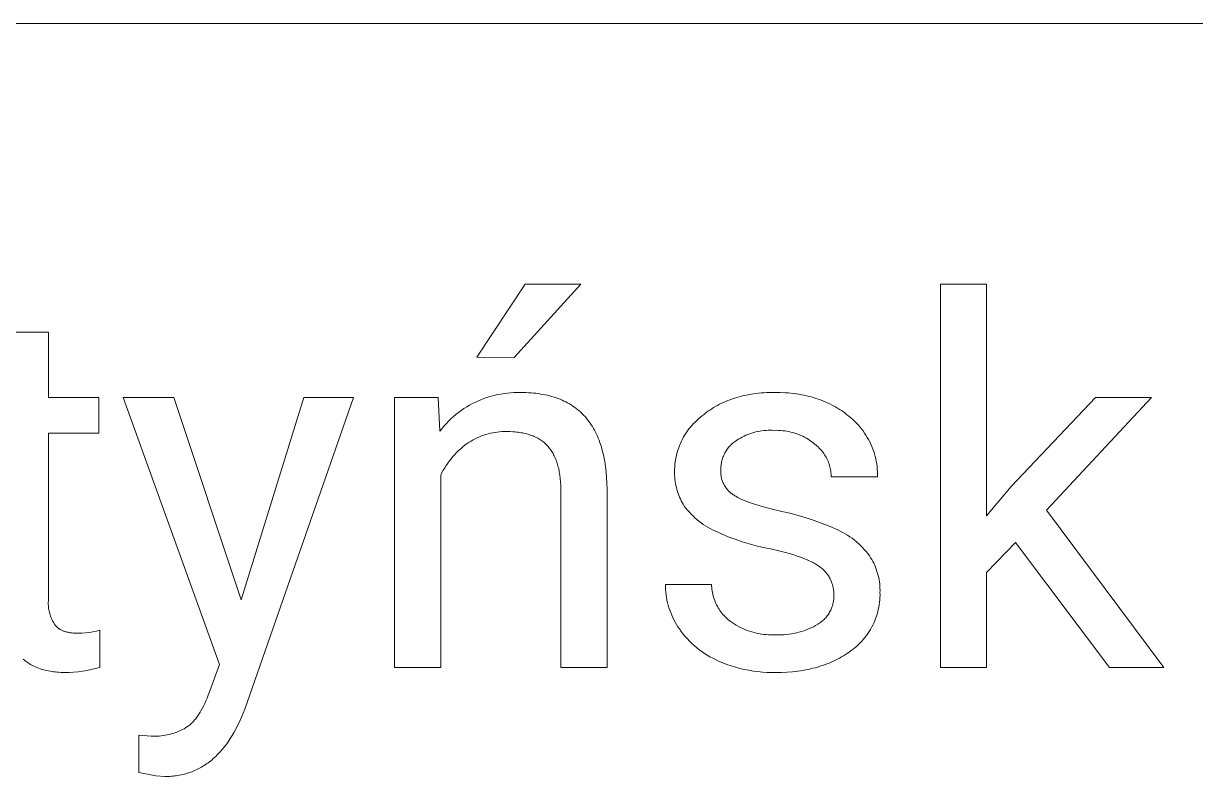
# Model space of a CAD drawing. Header units: millimetres. Extents: x -1480 to 5249, y -840 to 3860.
# Drawn here: x 4019.3 to 4224.8, y -220.2 to -88.2 of the extents above; entities that cross this region are included whole.
import ezdxf

# ---------------------------------------------------------------- set-up
doc = ezdxf.new("R2010")
doc.units = ezdxf.units.MM
doc.header["$MEASUREMENT"] = 0
doc.layers.add('Domyślny', color=7, linetype='Continuous', true_color=0x000000)

msp = doc.modelspace()

# ---------------------------------------------------------------- linework, layer by layer
at = {"layer": 'Domyślny', "color": 18, "lineweight": 15, "true_color": 0x000000}
for p, q in [((5242.52, -88.19), (2706.18, -88.19)), ((4098.77, -146.73), (4107.21, -133.89)), ((4117.01, -133.89), (4105.29, -146.75)), ((4107.21, -133.89), (4117.01, -133.89)), ((4180.03, -201.12), (4180.03, -133.9)), ((4180.03, -133.9), (4188.12, -133.9)), ((4188.12, -133.9), (4188.12, -174.55)), ((4015.54, -142.3), (4023.63, -142.3)), ((4023.63, -142.3), (4023.63, -153.77)), ((4105.29, -146.75), (4098.77, -146.73)), ((4023.63, -153.77), (4032.48, -153.77)), ((4032.48, -153.77), (4032.48, -160.02)), ((4053.65, -200.59), (4036.76, -153.76)), ((4036.76, -153.76), (4045.61, -153.76)), ((4045.61, -153.76), (4057.41, -189.25)), ((4057.41, -189.25), (4068.44, -153.76)), ((4077.11, -153.76), (4058.06, -208.41)), ((4068.44, -153.76), (4077.11, -153.76)), ((4084.34, -201.11), (4084.34, -153.77)), ((4084.34, -153.77), (4091.98, -153.77)), ((4091.98, -153.77), (4092.25, -159.7)), ((4099.05, -154.34), (4099.58, -154.12)), ((4099.58, -154.12), (4100.13, -153.91)), ((4100.13, -153.91), (4100.68, -153.72)), ((4100.68, -153.72), (4101.24, -153.55)), ((4101.24, -153.55), (4101.8, -153.4)), ((4101.8, -153.4), (4102.37, -153.27)), ((4102.37, -153.27), (4102.94, -153.16)), ((4102.94, -153.16), (4103.52, -153.06)), ((4103.52, -153.06), (4104.1, -152.99)), ((4104.1, -152.99), (4104.68, -152.94)), ((4104.68, -152.94), (4105.26, -152.9)), ((4105.26, -152.9), (4105.85, -152.89)), ((4105.85, -152.89), (4106.43, -152.89)), ((4106.43, -152.89), (4106.89, -152.9)), ((4106.89, -152.9), (4107.35, -152.91)), ((4107.35, -152.91), (4107.8, -152.93)), ((4107.8, -152.93), (4108.25, -152.96)), ((4108.25, -152.96), (4108.68, -153)), ((4108.68, -153), (4109.11, -153.04)), ((4109.11, -153.04), (4109.53, -153.1)), ((4109.53, -153.1), (4109.95, -153.16)), ((4109.95, -153.16), (4110.35, -153.23)), ((4110.35, -153.23), (4110.75, -153.31)), ((4110.75, -153.31), (4111.15, -153.39)), ((4111.15, -153.39), (4111.53, -153.49)), ((4111.53, -153.49), (4111.91, -153.59)), ((4111.91, -153.59), (4112.28, -153.7)), ((4112.28, -153.7), (4112.64, -153.82)), ((4112.64, -153.82), (4113, -153.95)), ((4113, -153.95), (4113.35, -154.09)), ((4113.35, -154.09), (4113.69, -154.23)), ((4143.17, -154.16), (4143.55, -154.02)), ((4143.55, -154.02), (4143.94, -153.89)), ((4143.94, -153.89), (4144.34, -153.77)), ((4144.34, -153.77), (4144.74, -153.65)), ((4144.74, -153.65), (4145.15, -153.55)), ((4145.15, -153.55), (4145.56, -153.45)), ((4145.56, -153.45), (4145.98, -153.36)), ((4145.98, -153.36), (4146.4, -153.28)), ((4146.4, -153.28), (4146.83, -153.2)), ((4146.83, -153.2), (4147.26, -153.13)), ((4147.26, -153.13), (4147.7, -153.08)), ((4147.7, -153.08), (4148.15, -153.02)), ((4148.15, -153.02), (4148.6, -152.98)), ((4148.6, -152.98), (4149.05, -152.95)), ((4149.05, -152.95), (4149.51, -152.92)), ((4149.51, -152.92), (4149.98, -152.9)), ((4149.98, -152.9), (4150.93, -152.88)), ((4150.93, -152.88), (4151.92, -152.9)), ((4151.92, -152.9), (4152.89, -152.95)), ((4152.89, -152.95), (4153.36, -152.98)), ((4153.36, -152.98), (4153.83, -153.03)), ((4153.83, -153.03), (4154.3, -153.08)), ((4154.3, -153.08), (4154.76, -153.14)), ((4154.76, -153.14), (4155.21, -153.21)), ((4155.21, -153.21), (4155.66, -153.29)), ((4155.66, -153.29), (4156.1, -153.37)), ((4156.1, -153.37), (4156.53, -153.47)), ((4156.53, -153.47), (4156.96, -153.57)), ((4156.96, -153.57), (4157.38, -153.68)), ((4157.38, -153.68), (4157.8, -153.8)), ((4157.8, -153.8), (4158.21, -153.92)), ((4158.21, -153.92), (4158.62, -154.06)), ((4158.62, -154.06), (4159.02, -154.2)), ((4192.46, -169.35), (4207.21, -153.76)), ((4217.04, -153.76), (4198.63, -173.54)), ((4207.21, -153.76), (4217.04, -153.76)), ((4095.53, -156.41), (4096, -156.06)), ((4096, -156.06), (4096.49, -155.73)), ((4096.49, -155.73), (4096.98, -155.42)), ((4096.98, -155.42), (4097.48, -155.13)), ((4097.48, -155.13), (4097.99, -154.85)), ((4097.99, -154.85), (4098.52, -154.59)), ((4098.52, -154.59), (4099.05, -154.34)), ((4113.69, -154.23), (4114.03, -154.39)), ((4114.03, -154.39), (4114.35, -154.55)), ((4114.35, -154.55), (4114.67, -154.72)), ((4114.67, -154.72), (4114.99, -154.89)), ((4114.99, -154.89), (4115.29, -155.08)), ((4115.29, -155.08), (4115.59, -155.28)), ((4115.59, -155.28), (4115.88, -155.48)), ((4115.88, -155.48), (4116.16, -155.69)), ((4116.16, -155.69), (4116.44, -155.91)), ((4116.44, -155.91), (4116.71, -156.14)), ((4116.71, -156.14), (4116.97, -156.37)), ((4139.28, -156.19), (4139.61, -155.97)), ((4139.61, -155.97), (4139.94, -155.75)), ((4139.94, -155.75), (4140.27, -155.54)), ((4140.27, -155.54), (4140.62, -155.34)), ((4140.62, -155.34), (4140.96, -155.15)), ((4140.96, -155.15), (4141.32, -154.97)), ((4141.32, -154.97), (4141.68, -154.79)), ((4141.68, -154.79), (4142.04, -154.62)), ((4142.04, -154.62), (4142.41, -154.46)), ((4142.41, -154.46), (4142.78, -154.3)), ((4142.78, -154.3), (4143.17, -154.16)), ((4159.02, -154.2), (4159.41, -154.35)), ((4159.41, -154.35), (4159.8, -154.51)), ((4159.8, -154.51), (4160.18, -154.68)), ((4160.18, -154.68), (4160.55, -154.85)), ((4160.55, -154.85), (4160.92, -155.04)), ((4160.92, -155.04), (4161.28, -155.23)), ((4161.28, -155.23), (4161.64, -155.43)), ((4161.64, -155.43), (4161.99, -155.63)), ((4161.99, -155.63), (4162.34, -155.85)), ((4162.34, -155.85), (4162.67, -156.07)), ((4162.67, -156.07), (4163.01, -156.3)), ((4093.37, -158.37), (4093.78, -157.95)), ((4093.78, -157.95), (4094.2, -157.54)), ((4094.2, -157.54), (4094.63, -157.15)), ((4094.63, -157.15), (4095.08, -156.77)), ((4095.08, -156.77), (4095.53, -156.41)), ((4116.97, -156.37), (4117.23, -156.62)), ((4117.23, -156.62), (4117.48, -156.87)), ((4117.48, -156.87), (4117.72, -157.13)), ((4117.72, -157.13), (4117.95, -157.4)), ((4117.95, -157.4), (4118.18, -157.67)), ((4118.18, -157.67), (4118.39, -157.96)), ((4118.39, -157.96), (4118.61, -158.25)), ((4136.76, -158.32), (4137.06, -158.02)), ((4137.06, -158.02), (4137.36, -157.72)), ((4137.36, -157.72), (4137.68, -157.44)), ((4137.68, -157.44), (4138, -157.17)), ((4138, -157.17), (4138.34, -156.92)), ((4138.34, -156.92), (4138.64, -156.67)), ((4138.64, -156.67), (4138.96, -156.43)), ((4138.96, -156.43), (4139.28, -156.19)), ((4163.01, -156.3), (4163.33, -156.54)), ((4163.33, -156.54), (4163.65, -156.79)), ((4163.65, -156.79), (4163.97, -157.05)), ((4163.97, -157.05), (4164.32, -157.33)), ((4164.32, -157.33), (4164.66, -157.63)), ((4164.66, -157.63), (4164.99, -157.94)), ((4164.99, -157.94), (4165.31, -158.26)), ((4032.48, -160.02), (4023.63, -160.02)), ((4023.63, -160.02), (4023.63, -189.41)), ((4092.25, -159.7), (4092.61, -159.25)), ((4092.61, -159.25), (4092.98, -158.8)), ((4092.98, -158.8), (4093.37, -158.37)), ((4100.35, -160.26), (4099.96, -160.38)), ((4100.74, -160.15), (4100.35, -160.26)), ((4101.14, -160.05), (4100.74, -160.15)), ((4101.53, -159.96), (4101.14, -160.05)), ((4101.94, -159.89), (4101.53, -159.96)), ((4102.34, -159.84), (4101.94, -159.89)), ((4102.74, -159.79), (4102.34, -159.84)), ((4103.15, -159.76), (4102.74, -159.79)), ((4103.56, -159.75), (4103.15, -159.76)), ((4103.97, -159.75), (4103.56, -159.75)), ((4104.56, -159.76), (4103.97, -159.75)), ((4105.14, -159.79), (4104.56, -159.76)), ((4105.42, -159.81), (4105.14, -159.79)), ((4105.7, -159.83), (4105.42, -159.81)), ((4105.97, -159.87), (4105.7, -159.83)), ((4106.24, -159.9), (4105.97, -159.87)), ((4106.5, -159.94), (4106.24, -159.9)), ((4106.75, -159.99), (4106.5, -159.94)), ((4107, -160.04), (4106.75, -159.99)), ((4107.25, -160.09), (4107, -160.04)), ((4107.49, -160.15), (4107.25, -160.09)), ((4107.72, -160.22), (4107.49, -160.15)), ((4107.95, -160.29), (4107.72, -160.22)), ((4108.18, -160.36), (4107.95, -160.29)), ((4118.61, -158.25), (4118.81, -158.55)), ((4118.81, -158.55), (4119.01, -158.86)), ((4119.01, -158.86), (4119.2, -159.18)), ((4119.2, -159.18), (4119.38, -159.51)), ((4119.38, -159.51), (4119.55, -159.84)), ((4119.55, -159.84), (4119.72, -160.19)), ((4119.72, -160.19), (4119.88, -160.54)), ((4135.23, -160.33), (4135.45, -159.97)), ((4135.45, -159.97), (4135.69, -159.62)), ((4135.69, -159.62), (4135.94, -159.28)), ((4135.94, -159.28), (4136.2, -158.95)), ((4136.2, -158.95), (4136.48, -158.63)), ((4136.48, -158.63), (4136.76, -158.32)), ((4146.28, -160.26), (4145.94, -160.4)), ((4146.62, -160.14), (4146.28, -160.26)), ((4146.96, -160.02), (4146.62, -160.14)), ((4147.31, -159.92), (4146.96, -160.02)), ((4147.67, -159.82), (4147.31, -159.92)), ((4148.02, -159.74), (4147.67, -159.82)), ((4148.38, -159.68), (4148.02, -159.74)), ((4148.74, -159.62), (4148.38, -159.68)), ((4149.1, -159.57), (4148.74, -159.62)), ((4149.47, -159.54), (4149.1, -159.57)), ((4149.83, -159.52), (4149.47, -159.54)), ((4150.2, -159.52), (4149.83, -159.52)), ((4150.56, -159.52), (4150.2, -159.52)), ((4150.93, -159.54), (4150.56, -159.52)), ((4151.29, -159.53), (4150.93, -159.54)), ((4151.66, -159.54), (4151.29, -159.53)), ((4152.02, -159.55), (4151.66, -159.54)), ((4152.39, -159.59), (4152.02, -159.55)), ((4152.75, -159.63), (4152.39, -159.59)), ((4153.11, -159.69), (4152.75, -159.63)), ((4153.47, -159.76), (4153.11, -159.69)), ((4153.82, -159.84), (4153.47, -159.76)), ((4154.18, -159.93), (4153.82, -159.84)), ((4154.53, -160.04), (4154.18, -159.93)), ((4154.87, -160.15), (4154.53, -160.04)), ((4155.21, -160.28), (4154.87, -160.15)), ((4155.55, -160.42), (4155.21, -160.28)), ((4165.31, -158.26), (4165.61, -158.59)), ((4165.61, -158.59), (4165.91, -158.93)), ((4165.91, -158.93), (4166.2, -159.28)), ((4166.2, -159.28), (4166.47, -159.64)), ((4166.47, -159.64), (4166.73, -160.01)), ((4166.73, -160.01), (4166.98, -160.38)), ((4096.67, -162.14), (4096.29, -162.44)), ((4097.06, -161.86), (4096.67, -162.14)), ((4097.4, -161.63), (4097.06, -161.86)), ((4097.75, -161.41), (4097.4, -161.63)), ((4098.1, -161.21), (4097.75, -161.41)), ((4098.46, -161.02), (4098.1, -161.21)), ((4098.83, -160.84), (4098.46, -161.02)), ((4099.2, -160.67), (4098.83, -160.84)), ((4099.58, -160.52), (4099.2, -160.67)), ((4099.96, -160.38), (4099.58, -160.52)), ((4108.4, -160.44), (4108.18, -160.36)), ((4108.61, -160.52), (4108.4, -160.44)), ((4108.82, -160.61), (4108.61, -160.52)), ((4109.03, -160.71), (4108.82, -160.61)), ((4109.23, -160.8), (4109.03, -160.71)), ((4109.42, -160.91), (4109.23, -160.8)), ((4109.61, -161.02), (4109.42, -160.91)), ((4109.8, -161.13), (4109.61, -161.02)), ((4109.98, -161.25), (4109.8, -161.13)), ((4110.16, -161.37), (4109.98, -161.25)), ((4110.33, -161.5), (4110.16, -161.37)), ((4110.49, -161.63), (4110.33, -161.5)), ((4110.66, -161.77), (4110.49, -161.63)), ((4110.81, -161.91), (4110.66, -161.77)), ((4110.97, -162.06), (4110.81, -161.91)), ((4111.11, -162.21), (4110.97, -162.06)), ((4111.25, -162.37), (4111.11, -162.21)), ((4119.88, -160.54), (4120.04, -160.9)), ((4120.04, -160.9), (4120.18, -161.27)), ((4120.18, -161.27), (4120.32, -161.64)), ((4120.32, -161.64), (4120.45, -162.03)), ((4120.45, -162.03), (4120.58, -162.42)), ((4134.14, -162.61), (4134.28, -162.21)), ((4134.28, -162.21), (4134.45, -161.82)), ((4134.45, -161.82), (4134.62, -161.44)), ((4134.62, -161.44), (4134.81, -161.06)), ((4134.81, -161.06), (4135.01, -160.69)), ((4135.01, -160.69), (4135.23, -160.33)), ((4143.09, -162.3), (4142.95, -162.45)), ((4143.23, -162.15), (4143.09, -162.3)), ((4143.38, -162), (4143.23, -162.15)), ((4143.54, -161.86), (4143.38, -162)), ((4143.7, -161.72), (4143.54, -161.86)), ((4143.86, -161.59), (4143.7, -161.72)), ((4144.03, -161.46), (4143.86, -161.59)), ((4144.33, -161.26), (4144.03, -161.46)), ((4144.64, -161.07), (4144.33, -161.26)), ((4144.96, -160.88), (4144.64, -161.07)), ((4145.28, -160.71), (4144.96, -160.88)), ((4145.6, -160.55), (4145.28, -160.71)), ((4145.94, -160.4), (4145.6, -160.55)), ((4155.88, -160.58), (4155.55, -160.42)), ((4156.21, -160.74), (4155.88, -160.58)), ((4156.53, -160.92), (4156.21, -160.74)), ((4156.84, -161.1), (4156.53, -160.92)), ((4157.15, -161.3), (4156.84, -161.1)), ((4157.45, -161.51), (4157.15, -161.3)), ((4157.74, -161.73), (4157.45, -161.51)), ((4158.03, -161.96), (4157.74, -161.73)), ((4158.23, -162.11), (4158.03, -161.96)), ((4158.42, -162.28), (4158.23, -162.11)), ((4158.61, -162.45), (4158.42, -162.28)), ((4166.98, -160.38), (4167.21, -160.77)), ((4167.21, -160.77), (4167.43, -161.16)), ((4167.43, -161.16), (4167.64, -161.56)), ((4167.64, -161.56), (4167.83, -161.97)), ((4167.83, -161.97), (4168.01, -162.39)), ((4094.55, -164.13), (4094.24, -164.5)), ((4094.87, -163.77), (4094.55, -164.13)), ((4095.21, -163.42), (4094.87, -163.77)), ((4095.56, -163.08), (4095.21, -163.42)), ((4095.92, -162.76), (4095.56, -163.08)), ((4096.29, -162.44), (4095.92, -162.76)), ((4111.39, -162.53), (4111.25, -162.37)), ((4111.52, -162.7), (4111.39, -162.53)), ((4111.65, -162.87), (4111.52, -162.7)), ((4111.77, -163.04), (4111.65, -162.87)), ((4111.89, -163.23), (4111.77, -163.04)), ((4112.01, -163.41), (4111.89, -163.23)), ((4112.12, -163.61), (4112.01, -163.41)), ((4112.22, -163.8), (4112.12, -163.61)), ((4112.32, -164), (4112.22, -163.8)), ((4112.42, -164.21), (4112.32, -164)), ((4112.51, -164.43), (4112.42, -164.21)), ((4120.58, -162.42), (4120.69, -162.82)), ((4120.69, -162.82), (4120.8, -163.23)), ((4120.8, -163.23), (4120.91, -163.65)), ((4120.91, -163.65), (4121, -164.08)), ((4121, -164.08), (4121.09, -164.51)), ((4133.6, -164.65), (4133.68, -164.23)), ((4133.68, -164.23), (4133.77, -163.82)), ((4133.77, -163.82), (4133.88, -163.41)), ((4133.88, -163.41), (4134, -163.01)), ((4134, -163.01), (4134.14, -162.61)), ((4141.9, -164.25), (4141.83, -164.45)), ((4141.98, -164.05), (4141.9, -164.25)), ((4142.06, -163.86), (4141.98, -164.05)), ((4142.15, -163.67), (4142.06, -163.86)), ((4142.25, -163.49), (4142.15, -163.67)), ((4142.35, -163.31), (4142.25, -163.49)), ((4142.46, -163.13), (4142.35, -163.31)), ((4142.57, -162.95), (4142.46, -163.13)), ((4142.69, -162.78), (4142.57, -162.95)), ((4142.82, -162.62), (4142.69, -162.78)), ((4142.95, -162.45), (4142.82, -162.62)), ((4158.79, -162.63), (4158.61, -162.45)), ((4158.96, -162.82), (4158.79, -162.63)), ((4159.13, -163.01), (4158.96, -162.82)), ((4159.29, -163.2), (4159.13, -163.01)), ((4159.45, -163.4), (4159.29, -163.2)), ((4159.59, -163.61), (4159.45, -163.4)), ((4159.73, -163.82), (4159.59, -163.61)), ((4159.87, -164.04), (4159.73, -163.82)), ((4159.99, -164.26), (4159.87, -164.04)), ((4160.11, -164.49), (4159.99, -164.26)), ((4168.01, -162.39), (4168.18, -162.81)), ((4168.18, -162.81), (4168.33, -163.23)), ((4168.33, -163.23), (4168.46, -163.66)), ((4168.46, -163.66), (4168.58, -164.1)), ((4168.58, -164.1), (4168.69, -164.53)), ((4093.12, -166.09), (4092.87, -166.51)), ((4093.38, -165.68), (4093.12, -166.09)), ((4093.65, -165.27), (4093.38, -165.68)), ((4093.94, -164.88), (4093.65, -165.27)), ((4094.24, -164.5), (4093.94, -164.88)), ((4112.6, -164.64), (4112.51, -164.43)), ((4112.69, -164.87), (4112.6, -164.64)), ((4112.77, -165.09), (4112.69, -164.87)), ((4112.84, -165.33), (4112.77, -165.09)), ((4112.91, -165.57), (4112.84, -165.33)), ((4112.98, -165.81), (4112.91, -165.57)), ((4113.04, -166.06), (4112.98, -165.81)), ((4113.1, -166.32), (4113.04, -166.06)), ((4113.16, -166.58), (4113.1, -166.32)), ((4121.09, -164.51), (4121.17, -164.95)), ((4121.17, -164.95), (4121.24, -165.4)), ((4121.24, -165.4), (4121.31, -165.86)), ((4121.31, -165.86), (4121.42, -166.8)), ((4133.43, -166.33), (4133.45, -165.91)), ((4133.43, -166.75), (4133.43, -166.33)), ((4133.45, -165.91), (4133.49, -165.49)), ((4133.49, -165.49), (4133.54, -165.07)), ((4133.54, -165.07), (4133.6, -164.65)), ((4141.54, -165.88), (4141.52, -166.09)), ((4141.52, -166.09), (4141.52, -166.3)), ((4141.52, -166.3), (4141.52, -166.5)), ((4141.56, -165.67), (4141.54, -165.88)), ((4141.58, -165.46), (4141.56, -165.67)), ((4141.62, -165.26), (4141.58, -165.46)), ((4141.66, -165.05), (4141.62, -165.26)), ((4141.71, -164.85), (4141.66, -165.05)), ((4141.77, -164.65), (4141.71, -164.85)), ((4141.83, -164.45), (4141.77, -164.65)), ((4160.22, -164.72), (4160.11, -164.49)), ((4160.32, -164.95), (4160.22, -164.72)), ((4160.41, -165.18), (4160.32, -164.95)), ((4160.5, -165.42), (4160.41, -165.18)), ((4160.57, -165.67), (4160.5, -165.42)), ((4160.64, -165.91), (4160.57, -165.67)), ((4160.7, -166.16), (4160.64, -165.91)), ((4160.75, -166.41), (4160.7, -166.16)), ((4160.79, -166.66), (4160.75, -166.41)), ((4168.69, -164.53), (4168.78, -164.98)), ((4168.78, -164.98), (4168.86, -165.42)), ((4168.86, -165.42), (4168.92, -165.87)), ((4168.92, -165.87), (4168.96, -166.32)), ((4168.96, -166.32), (4168.99, -166.77)), ((4092.64, -166.93), (4092.43, -167.37)), ((4092.43, -167.37), (4092.43, -201.11)), ((4092.87, -166.51), (4092.64, -166.93)), ((4113.21, -166.84), (4113.16, -166.58)), ((4113.25, -167.11), (4113.21, -166.84)), ((4113.29, -167.39), (4113.25, -167.11)), ((4113.36, -167.96), (4113.29, -167.39)), ((4113.41, -168.54), (4113.36, -167.96)), ((4121.42, -166.8), (4121.5, -167.78)), ((4121.5, -167.78), (4121.55, -168.79)), ((4133.42, -167.11), (4133.43, -166.75)), ((4133.43, -167.46), (4133.42, -167.11)), ((4133.45, -167.81), (4133.43, -167.46)), ((4133.48, -168.17), (4133.45, -167.81)), ((4133.53, -168.52), (4133.48, -168.17)), ((4141.52, -166.5), (4141.51, -166.67)), ((4141.51, -166.67), (4141.51, -166.84)), ((4141.51, -166.84), (4141.52, -167.01)), ((4141.52, -167.01), (4141.53, -167.18)), ((4141.53, -167.18), (4141.55, -167.35)), ((4141.55, -167.35), (4141.57, -167.52)), ((4141.57, -167.52), (4141.6, -167.68)), ((4141.6, -167.68), (4141.63, -167.85)), ((4141.63, -167.85), (4141.67, -168.01)), ((4141.67, -168.01), (4141.72, -168.17)), ((4141.72, -168.17), (4141.77, -168.34)), ((4141.77, -168.34), (4141.83, -168.49)), ((4141.83, -168.49), (4141.89, -168.65)), ((4160.83, -166.91), (4160.79, -166.66)), ((4160.85, -167.16), (4160.83, -166.91)), ((4160.87, -167.42), (4160.85, -167.16)), ((4160.87, -167.67), (4160.87, -167.42)), ((4169.01, -167.67), (4160.87, -167.67)), ((4168.99, -166.77), (4169.01, -167.22)), ((4169.01, -167.22), (4169.01, -167.67)), ((4113.45, -169.16), (4113.41, -168.54)), ((4113.47, -169.79), (4113.45, -169.16)), ((4113.47, -201.11), (4113.47, -169.79)), ((4121.55, -168.79), (4121.58, -169.83)), ((4121.58, -169.83), (4121.58, -201.11)), ((4133.58, -168.87), (4133.53, -168.52)), ((4133.65, -169.22), (4133.58, -168.87)), ((4133.73, -169.56), (4133.65, -169.22)), ((4133.82, -169.91), (4133.73, -169.56)), ((4133.92, -170.25), (4133.82, -169.91)), ((4134.03, -170.58), (4133.92, -170.25)), ((4141.89, -168.65), (4141.96, -168.81)), ((4141.96, -168.81), (4142.03, -168.96)), ((4142.03, -168.96), (4142.11, -169.11)), ((4142.11, -169.11), (4142.2, -169.25)), ((4142.2, -169.25), (4142.29, -169.4)), ((4142.29, -169.4), (4142.38, -169.54)), ((4142.38, -169.54), (4142.48, -169.68)), ((4142.48, -169.68), (4142.58, -169.81)), ((4142.58, -169.81), (4142.69, -169.94)), ((4142.69, -169.94), (4142.8, -170.07)), ((4142.8, -170.07), (4142.92, -170.19)), ((4142.92, -170.19), (4143.04, -170.31)), ((4143.04, -170.31), (4143.17, -170.42)), ((4143.17, -170.42), (4143.3, -170.53)), ((4143.3, -170.53), (4143.43, -170.63)), ((4188.12, -174.55), (4192.46, -169.35)), ((4134.16, -170.91), (4134.03, -170.58)), ((4134.29, -171.24), (4134.16, -170.91)), ((4134.44, -171.56), (4134.29, -171.24)), ((4134.6, -171.88), (4134.44, -171.56)), ((4134.76, -172.19), (4134.6, -171.88)), ((4134.94, -172.5), (4134.76, -172.19)), ((4135.13, -172.8), (4134.94, -172.5)), ((4143.43, -170.63), (4143.56, -170.73)), ((4143.56, -170.73), (4143.7, -170.83)), ((4143.7, -170.83), (4143.85, -170.92)), ((4143.85, -170.92), (4143.99, -171.01)), ((4143.99, -171.01), (4144.15, -171.1)), ((4144.15, -171.1), (4144.31, -171.2)), ((4144.31, -171.2), (4144.48, -171.29)), ((4144.48, -171.29), (4144.65, -171.38)), ((4144.65, -171.38), (4144.84, -171.47)), ((4144.84, -171.47), (4145.23, -171.65)), ((4145.23, -171.65), (4145.65, -171.83)), ((4145.65, -171.83), (4146.1, -172.02)), ((4146.1, -172.02), (4146.58, -172.2)), ((4146.58, -172.2), (4147.08, -172.37)), ((4147.08, -172.37), (4148.19, -172.73)), ((4135.41, -173.17), (4135.13, -172.8)), ((4135.71, -173.53), (4135.41, -173.17)), ((4136.01, -173.88), (4135.71, -173.53)), ((4136.33, -174.22), (4136.01, -173.88)), ((4136.66, -174.55), (4136.33, -174.22)), ((4137, -174.86), (4136.66, -174.55)), ((4148.19, -172.73), (4149.41, -173.08)), ((4149.41, -173.08), (4150.75, -173.42)), ((4150.75, -173.42), (4152.2, -173.76)), ((4152.2, -173.76), (4153.65, -174.08)), ((4153.65, -174.08), (4155.09, -174.45)), ((4155.09, -174.45), (4156.51, -174.87)), ((4198.63, -173.54), (4219.19, -201.12)), ((4137.35, -175.17), (4137, -174.86)), ((4137.7, -175.46), (4137.35, -175.17)), ((4138.07, -175.75), (4137.7, -175.46)), ((4138.45, -176.02), (4138.07, -175.75)), ((4138.84, -176.27), (4138.45, -176.02)), ((4139.23, -176.52), (4138.84, -176.27)), ((4139.64, -176.75), (4139.23, -176.52)), ((4156.51, -174.87), (4157.92, -175.33)), ((4157.92, -175.33), (4159.31, -175.84)), ((4159.31, -175.84), (4160.68, -176.39)), ((4160.68, -176.39), (4162.04, -176.99)), ((4140.05, -176.97), (4139.64, -176.75)), ((4140.46, -177.17), (4140.05, -176.97)), ((4141.64, -177.7), (4140.46, -177.17)), ((4142.83, -178.19), (4141.64, -177.7)), ((4144.03, -178.64), (4142.83, -178.19)), ((4145.25, -179.06), (4144.03, -178.64)), ((4162.04, -176.99), (4162.48, -177.2)), ((4162.48, -177.2), (4162.91, -177.42)), ((4162.91, -177.42), (4163.33, -177.66)), ((4163.33, -177.66), (4163.74, -177.91)), ((4163.74, -177.91), (4164.15, -178.18)), ((4164.15, -178.18), (4164.54, -178.46)), ((4164.54, -178.46), (4164.92, -178.75)), ((4164.92, -178.75), (4165.3, -179.06)), ((4146.48, -179.44), (4145.25, -179.06)), ((4147.72, -179.77), (4146.48, -179.44)), ((4148.97, -180.07), (4147.72, -179.77)), ((4150.23, -180.33), (4148.97, -180.07)), ((4151.72, -180.66), (4150.23, -180.33)), ((4153.09, -181.01), (4151.72, -180.66)), ((4165.3, -179.06), (4165.66, -179.38)), ((4165.66, -179.38), (4166.02, -179.71)), ((4166.02, -179.71), (4166.36, -180.05)), ((4166.36, -180.05), (4166.69, -180.41)), ((4166.69, -180.41), (4167, -180.77)), ((4167, -180.77), (4167.31, -181.15)), ((4193.2, -179.19), (4188.12, -184.47)), ((4209.69, -201.12), (4193.2, -179.19)), ((4153.73, -181.19), (4153.09, -181.01)), ((4154.34, -181.38), (4153.73, -181.19)), ((4154.92, -181.57), (4154.34, -181.38)), ((4155.47, -181.76), (4154.92, -181.57)), ((4155.99, -181.96), (4155.47, -181.76)), ((4156.49, -182.16), (4155.99, -181.96)), ((4156.95, -182.36), (4156.49, -182.16)), ((4157.39, -182.57), (4156.95, -182.36)), ((4157.6, -182.67), (4157.39, -182.57)), ((4157.8, -182.78), (4157.6, -182.67)), ((4157.99, -182.89), (4157.8, -182.78)), ((4158.18, -183), (4157.99, -182.89)), ((4167.31, -181.15), (4167.6, -181.54)), ((4167.6, -181.54), (4167.8, -181.86)), ((4167.8, -181.86), (4168, -182.18)), ((4168, -182.18), (4168.18, -182.51)), ((4168.18, -182.51), (4168.35, -182.85)), ((4168.35, -182.85), (4168.51, -183.2)), ((4158.36, -183.11), (4158.18, -183)), ((4158.53, -183.22), (4158.36, -183.11)), ((4158.7, -183.33), (4158.53, -183.22)), ((4158.86, -183.44), (4158.7, -183.33)), ((4159.02, -183.57), (4158.86, -183.44)), ((4159.18, -183.69), (4159.02, -183.57)), ((4159.34, -183.83), (4159.18, -183.69)), ((4159.49, -183.96), (4159.34, -183.83)), ((4159.63, -184.11), (4159.49, -183.96)), ((4159.77, -184.25), (4159.63, -184.11)), ((4159.91, -184.41), (4159.77, -184.25)), ((4160.04, -184.56), (4159.91, -184.41)), ((4160.16, -184.73), (4160.04, -184.56)), ((4160.28, -184.89), (4160.16, -184.73)), ((4160.4, -185.06), (4160.28, -184.89)), ((4168.51, -183.2), (4168.66, -183.55)), ((4168.66, -183.55), (4168.79, -183.9)), ((4168.79, -183.9), (4168.91, -184.26)), ((4168.91, -184.26), (4169.02, -184.62)), ((4169.02, -184.62), (4169.12, -184.99)), ((4188.12, -184.47), (4188.12, -201.12)), ((4131.82, -187), (4131.82, -186.54)), ((4131.82, -186.54), (4139.9, -186.54)), ((4131.84, -187.46), (4131.82, -187)), ((4139.9, -186.54), (4139.91, -186.82)), ((4139.91, -186.82), (4139.93, -187.11)), ((4160.5, -185.23), (4160.4, -185.06)), ((4160.61, -185.41), (4160.5, -185.23)), ((4160.7, -185.59), (4160.61, -185.41)), ((4160.79, -185.78), (4160.7, -185.59)), ((4160.87, -185.96), (4160.79, -185.78)), ((4160.95, -186.15), (4160.87, -185.96)), ((4161.02, -186.34), (4160.95, -186.15)), ((4161.08, -186.54), (4161.02, -186.34)), ((4161.14, -186.73), (4161.08, -186.54)), ((4161.19, -186.93), (4161.14, -186.73)), ((4161.23, -187.13), (4161.19, -186.93)), ((4169.12, -184.99), (4169.21, -185.36)), ((4169.21, -185.36), (4169.28, -185.73)), ((4169.28, -185.73), (4169.34, -186.1)), ((4169.34, -186.1), (4169.38, -186.48)), ((4169.38, -186.48), (4169.41, -186.86)), ((4169.41, -186.86), (4169.43, -187.23)), ((4131.88, -187.92), (4131.84, -187.46)), ((4131.94, -188.38), (4131.88, -187.92)), ((4132.01, -188.84), (4131.94, -188.38)), ((4132.09, -189.29), (4132.01, -188.84)), ((4139.93, -187.11), (4139.96, -187.39)), ((4139.96, -187.39), (4140, -187.68)), ((4140, -187.68), (4140.05, -187.96)), ((4140.05, -187.96), (4140.11, -188.24)), ((4140.11, -188.24), (4140.18, -188.52)), ((4140.18, -188.52), (4140.26, -188.8)), ((4140.26, -188.8), (4140.35, -189.07)), ((4161.27, -187.33), (4161.23, -187.13)), ((4161.3, -187.53), (4161.27, -187.33)), ((4161.32, -187.74), (4161.3, -187.53)), ((4161.34, -187.94), (4161.32, -187.74)), ((4161.32, -189.15), (4161.34, -188.95)), ((4161.35, -188.14), (4161.34, -187.94)), ((4161.34, -188.75), (4161.35, -188.55)), ((4161.34, -188.95), (4161.34, -188.75)), ((4161.35, -188.35), (4161.35, -188.14)), ((4161.35, -188.55), (4161.35, -188.35)), ((4169.42, -188.84), (4169.4, -189.26)), ((4169.44, -188.41), (4169.42, -188.84)), ((4169.43, -187.23), (4169.44, -187.61)), ((4169.44, -187.61), (4169.43, -187.99)), ((4169.43, -187.99), (4169.44, -188.41)), ((4023.62, -189.64), (4023.61, -189.87)), ((4023.61, -189.87), (4023.62, -190.09)), ((4023.63, -189.41), (4023.62, -189.64)), ((4023.62, -190.09), (4023.63, -190.32)), ((4023.63, -190.32), (4023.65, -190.54)), ((4023.65, -190.54), (4023.67, -190.77)), ((4023.67, -190.77), (4023.71, -190.99)), ((4023.71, -190.99), (4023.75, -191.22)), ((4132.19, -189.74), (4132.09, -189.29)), ((4132.31, -190.19), (4132.19, -189.74)), ((4132.44, -190.63), (4132.31, -190.19)), ((4132.58, -191.07), (4132.44, -190.63)), ((4132.74, -191.5), (4132.58, -191.07)), ((4140.35, -189.07), (4140.45, -189.34)), ((4140.45, -189.34), (4140.55, -189.61)), ((4140.55, -189.61), (4140.67, -189.87)), ((4140.67, -189.87), (4140.79, -190.13)), ((4140.79, -190.13), (4140.93, -190.39)), ((4140.93, -190.39), (4141.07, -190.64)), ((4141.07, -190.64), (4141.22, -190.88)), ((4141.22, -190.88), (4141.38, -191.12)), ((4141.38, -191.12), (4141.55, -191.35)), ((4160.71, -191.24), (4160.79, -191.06)), ((4160.79, -191.06), (4160.88, -190.88)), ((4160.88, -190.88), (4160.95, -190.69)), ((4160.95, -190.69), (4161.02, -190.51)), ((4161.02, -190.51), (4161.08, -190.32)), ((4161.08, -190.32), (4161.14, -190.13)), ((4161.14, -190.13), (4161.19, -189.93)), ((4161.19, -189.93), (4161.23, -189.74)), ((4161.23, -189.74), (4161.27, -189.54)), ((4161.27, -189.54), (4161.3, -189.35)), ((4161.3, -189.35), (4161.32, -189.15)), ((4169.14, -190.93), (4169.05, -191.34)), ((4169.23, -190.51), (4169.14, -190.93)), ((4169.3, -190.1), (4169.23, -190.51)), ((4169.36, -189.68), (4169.3, -190.1)), ((4169.4, -189.26), (4169.36, -189.68)), ((4023.75, -191.22), (4023.8, -191.44)), ((4023.8, -191.44), (4023.86, -191.66)), ((4023.86, -191.66), (4023.92, -191.87)), ((4023.92, -191.87), (4023.99, -192.09)), ((4023.99, -192.09), (4024.07, -192.3)), ((4024.07, -192.3), (4024.16, -192.51)), ((4024.16, -192.51), (4024.25, -192.72)), ((4024.25, -192.72), (4024.35, -192.92)), ((4024.35, -192.92), (4024.46, -193.12)), ((4024.46, -193.12), (4024.57, -193.31)), ((4132.92, -191.93), (4132.74, -191.5)), ((4133.11, -192.35), (4132.92, -191.93)), ((4133.31, -192.77), (4133.11, -192.35)), ((4133.53, -193.18), (4133.31, -192.77)), ((4141.55, -191.35), (4141.72, -191.58)), ((4141.72, -191.58), (4141.9, -191.8)), ((4141.9, -191.8), (4142.09, -192.02)), ((4142.09, -192.02), (4142.29, -192.23)), ((4142.29, -192.23), (4142.5, -192.43)), ((4142.5, -192.43), (4142.71, -192.62)), ((4142.71, -192.62), (4142.93, -192.81)), ((4142.93, -192.81), (4143.15, -192.99)), ((4143.15, -192.99), (4143.5, -193.23)), ((4159.04, -193.19), (4159.2, -193.07)), ((4159.2, -193.07), (4159.35, -192.95)), ((4159.35, -192.95), (4159.5, -192.81)), ((4159.5, -192.81), (4159.65, -192.68)), ((4159.65, -192.68), (4159.79, -192.53)), ((4159.79, -192.53), (4159.92, -192.39)), ((4159.92, -192.39), (4160.05, -192.23)), ((4160.05, -192.23), (4160.17, -192.08)), ((4160.17, -192.08), (4160.29, -191.92)), ((4160.29, -191.92), (4160.4, -191.75)), ((4160.4, -191.75), (4160.51, -191.59)), ((4160.51, -191.59), (4160.61, -191.41)), ((4160.61, -191.41), (4160.71, -191.24)), ((4168.51, -192.94), (4168.34, -193.32)), ((4168.66, -192.54), (4168.51, -192.94)), ((4168.81, -192.14), (4168.66, -192.54)), ((4168.93, -191.74), (4168.81, -192.14)), ((4169.05, -191.34), (4168.93, -191.74)), ((4024.57, -193.31), (4024.69, -193.51)), ((4024.69, -193.51), (4024.82, -193.69)), ((4024.82, -193.69), (4024.86, -193.74)), ((4024.86, -193.74), (4024.89, -193.78)), ((4024.89, -193.78), (4024.93, -193.83)), ((4024.93, -193.83), (4024.97, -193.87)), ((4024.97, -193.87), (4025.01, -193.91)), ((4025.01, -193.91), (4025.05, -193.95)), ((4025.05, -193.95), (4025.09, -193.99)), ((4025.09, -193.99), (4025.14, -194.03)), ((4025.14, -194.03), (4025.18, -194.07)), ((4025.18, -194.07), (4025.23, -194.11)), ((4025.23, -194.11), (4025.27, -194.15)), ((4025.27, -194.15), (4025.32, -194.18)), ((4025.32, -194.18), (4025.36, -194.22)), ((4025.36, -194.22), (4025.41, -194.25)), ((4025.41, -194.25), (4025.46, -194.29)), ((4025.46, -194.29), (4025.51, -194.32)), ((4025.51, -194.32), (4025.56, -194.35)), ((4025.56, -194.35), (4025.61, -194.39)), ((4025.61, -194.39), (4025.71, -194.45)), ((4025.71, -194.45), (4025.82, -194.51)), ((4025.82, -194.51), (4025.93, -194.56)), ((4025.93, -194.56), (4026.04, -194.62)), ((4026.04, -194.62), (4026.16, -194.67)), ((4026.16, -194.67), (4026.28, -194.72)), ((4026.28, -194.72), (4026.4, -194.76)), ((4026.4, -194.76), (4026.53, -194.8)), ((4026.53, -194.8), (4026.66, -194.84)), ((4026.66, -194.84), (4026.79, -194.88)), ((4026.79, -194.88), (4026.93, -194.91)), ((4026.93, -194.91), (4027.07, -194.94)), ((4027.07, -194.94), (4027.21, -194.97)), ((4027.21, -194.97), (4027.36, -195)), ((4027.36, -195), (4027.51, -195.02)), ((4027.51, -195.02), (4027.66, -195.04)), ((4027.66, -195.04), (4027.82, -195.06)), ((4027.82, -195.06), (4027.98, -195.07)), ((4027.98, -195.07), (4028.14, -195.08)), ((4028.14, -195.08), (4028.48, -195.1)), ((4028.48, -195.1), (4028.83, -195.11)), ((4028.83, -195.11), (4029.48, -195.07)), ((4029.48, -195.07), (4030.12, -195.02)), ((4030.12, -195.02), (4030.77, -194.95)), ((4030.77, -194.95), (4031.41, -194.85)), ((4031.41, -194.85), (4032.05, -194.73)), ((4032.05, -194.73), (4032.68, -194.59)), ((4032.68, -194.59), (4032.68, -201.11)), ((4133.76, -193.58), (4133.53, -193.18)), ((4134, -193.97), (4133.76, -193.58)), ((4134.26, -194.35), (4134, -193.97)), ((4134.59, -194.81), (4134.26, -194.35)), ((4134.93, -195.25), (4134.59, -194.81)), ((4143.5, -193.23), (4143.86, -193.47)), ((4143.86, -193.47), (4144.23, -193.69)), ((4144.23, -193.69), (4144.6, -193.9)), ((4144.6, -193.9), (4144.98, -194.09)), ((4144.98, -194.09), (4145.37, -194.28)), ((4145.37, -194.28), (4145.76, -194.45)), ((4145.76, -194.45), (4146.16, -194.6)), ((4146.16, -194.6), (4146.56, -194.74)), ((4146.56, -194.74), (4146.97, -194.87)), ((4146.97, -194.87), (4147.38, -194.99)), ((4147.38, -194.99), (4147.8, -195.09)), ((4147.8, -195.09), (4148.22, -195.18)), ((4148.22, -195.18), (4148.64, -195.25)), ((4153.45, -195.29), (4153.9, -195.23)), ((4153.9, -195.23), (4154.35, -195.15)), ((4154.35, -195.15), (4154.79, -195.05)), ((4154.79, -195.05), (4155.23, -194.94)), ((4155.23, -194.94), (4155.66, -194.81)), ((4155.66, -194.81), (4156.09, -194.67)), ((4156.09, -194.67), (4156.51, -194.52)), ((4156.51, -194.52), (4156.93, -194.35)), ((4156.93, -194.35), (4157.35, -194.16)), ((4157.35, -194.16), (4157.75, -193.96)), ((4157.75, -193.96), (4158.15, -193.75)), ((4158.15, -193.75), (4158.54, -193.53)), ((4158.54, -193.53), (4158.71, -193.42)), ((4158.71, -193.42), (4158.88, -193.31)), ((4158.88, -193.31), (4159.04, -193.19)), ((4167.31, -195.16), (4167.06, -195.5)), ((4167.54, -194.81), (4167.31, -195.16)), ((4167.76, -194.45), (4167.54, -194.81)), ((4167.97, -194.08), (4167.76, -194.45)), ((4168.16, -193.7), (4167.97, -194.08)), ((4168.34, -193.32), (4168.16, -193.7)), ((4135.3, -195.68), (4134.93, -195.25)), ((4135.67, -196.1), (4135.3, -195.68)), ((4136.06, -196.51), (4135.67, -196.1)), ((4136.47, -196.9), (4136.06, -196.51)), ((4136.88, -197.27), (4136.47, -196.9)), ((4137.31, -197.64), (4136.88, -197.27)), ((4148.64, -195.25), (4149.06, -195.31)), ((4149.06, -195.31), (4149.49, -195.35)), ((4149.49, -195.35), (4149.91, -195.38)), ((4149.91, -195.38), (4150.34, -195.4)), ((4150.34, -195.4), (4150.77, -195.4)), ((4150.77, -195.4), (4151.2, -195.39)), ((4151.2, -195.39), (4151.65, -195.4)), ((4151.65, -195.4), (4152.1, -195.39)), ((4152.1, -195.39), (4152.55, -195.38)), ((4152.55, -195.38), (4153, -195.34)), ((4153, -195.34), (4153.45, -195.29)), ((4165.67, -197.09), (4165.36, -197.37)), ((4165.97, -196.79), (4165.67, -197.09)), ((4166.26, -196.48), (4165.97, -196.79)), ((4166.54, -196.16), (4166.26, -196.48)), ((4166.8, -195.84), (4166.54, -196.16)), ((4167.06, -195.5), (4166.8, -195.84)), ((4137.75, -197.99), (4137.31, -197.64)), ((4138.2, -198.32), (4137.75, -197.99)), ((4138.67, -198.64), (4138.2, -198.32)), ((4139.14, -198.94), (4138.67, -198.64)), ((4139.63, -199.22), (4139.14, -198.94)), ((4140.12, -199.49), (4139.63, -199.22)), ((4162.7, -199.26), (4162.35, -199.46)), ((4163.05, -199.05), (4162.7, -199.26)), ((4163.39, -198.84), (4163.05, -199.05)), ((4163.72, -198.62), (4163.39, -198.84)), ((4164.05, -198.4), (4163.72, -198.62)), ((4164.37, -198.16), (4164.05, -198.4)), ((4164.71, -197.91), (4164.37, -198.16)), ((4165.04, -197.65), (4164.71, -197.91)), ((4165.36, -197.37), (4165.04, -197.65)), ((4019.42, -199.82), (4019.22, -199.65)), ((4019.63, -199.98), (4019.42, -199.82)), ((4019.84, -200.14), (4019.63, -199.98)), ((4020.06, -200.29), (4019.84, -200.14)), ((4020.28, -200.43), (4020.06, -200.29)), ((4020.5, -200.57), (4020.28, -200.43)), ((4020.74, -200.7), (4020.5, -200.57)), ((4020.97, -200.83), (4020.74, -200.7)), ((4021.21, -200.95), (4020.97, -200.83)), ((4021.46, -201.06), (4021.21, -200.95)), ((4021.71, -201.16), (4021.46, -201.06)), ((4021.97, -201.26), (4021.71, -201.16)), ((4022.24, -201.36), (4021.97, -201.26)), ((4022.5, -201.44), (4022.24, -201.36)), ((4031.92, -201.31), (4031.16, -201.48)), ((4032.68, -201.11), (4031.92, -201.31)), ((4051.86, -205.4), (4053.65, -200.59)), ((4092.43, -201.11), (4084.34, -201.11)), ((4121.58, -201.11), (4113.47, -201.11)), ((4140.62, -199.74), (4140.12, -199.49)), ((4141.14, -199.98), (4140.62, -199.74)), ((4141.87, -200.29), (4141.14, -199.98)), ((4142.61, -200.57), (4141.87, -200.29)), ((4143.37, -200.83), (4142.61, -200.57)), ((4144.13, -201.06), (4143.37, -200.83)), ((4144.89, -201.27), (4144.13, -201.06)), ((4145.67, -201.45), (4144.89, -201.27)), ((4157.26, -201.36), (4156.83, -201.45)), ((4157.69, -201.25), (4157.26, -201.36)), ((4158.11, -201.15), (4157.69, -201.25)), ((4158.52, -201.03), (4158.11, -201.15)), ((4158.93, -200.9), (4158.52, -201.03)), ((4159.33, -200.77), (4158.93, -200.9)), ((4159.73, -200.63), (4159.33, -200.77)), ((4160.12, -200.49), (4159.73, -200.63)), ((4160.51, -200.33), (4160.12, -200.49)), ((4160.89, -200.17), (4160.51, -200.33)), ((4161.26, -200.01), (4160.89, -200.17)), ((4161.63, -199.83), (4161.26, -200.01)), ((4161.99, -199.65), (4161.63, -199.83)), ((4162.35, -199.46), (4161.99, -199.65)), ((4188.12, -201.12), (4180.03, -201.12)), ((4219.19, -201.12), (4209.69, -201.12)), ((4022.78, -201.52), (4022.5, -201.44)), ((4023.06, -201.6), (4022.78, -201.52)), ((4023.34, -201.66), (4023.06, -201.6)), ((4023.63, -201.72), (4023.34, -201.66)), ((4023.93, -201.78), (4023.63, -201.72)), ((4024.23, -201.83), (4023.93, -201.78)), ((4024.53, -201.87), (4024.23, -201.83)), ((4024.84, -201.9), (4024.53, -201.87)), ((4025.16, -201.93), (4024.84, -201.9)), ((4025.48, -201.95), (4025.16, -201.93)), ((4025.81, -201.97), (4025.48, -201.95)), ((4026.14, -201.98), (4025.81, -201.97)), ((4026.48, -201.98), (4026.14, -201.98)), ((4027.26, -201.97), (4026.48, -201.98)), ((4028.05, -201.92), (4027.26, -201.97)), ((4028.83, -201.85), (4028.05, -201.92)), ((4029.61, -201.76), (4028.83, -201.85)), ((4030.38, -201.63), (4029.61, -201.76)), ((4031.16, -201.48), (4030.38, -201.63)), ((4146.45, -201.6), (4145.67, -201.45)), ((4147.23, -201.73), (4146.45, -201.6)), ((4148.02, -201.84), (4147.23, -201.73)), ((4148.81, -201.92), (4148.02, -201.84)), ((4149.61, -201.97), (4148.81, -201.92)), ((4150.4, -202), (4149.61, -201.97)), ((4151.2, -201.99), (4150.4, -202)), ((4152.19, -201.98), (4151.2, -201.99)), ((4153.17, -201.93), (4152.19, -201.98)), ((4154.12, -201.86), (4153.17, -201.93)), ((4155.04, -201.75), (4154.12, -201.86)), ((4155.5, -201.69), (4155.04, -201.75)), ((4155.95, -201.62), (4155.5, -201.69)), ((4156.39, -201.54), (4155.95, -201.62)), ((4156.83, -201.45), (4156.39, -201.54)), ((4051.66, -205.95), (4051.86, -205.4)), ((4050.83, -207.9), (4051.05, -207.44)), ((4051.05, -207.44), (4051.26, -206.97)), ((4051.26, -206.97), (4051.47, -206.47)), ((4051.47, -206.47), (4051.66, -205.95)), ((4049.78, -209.67), (4049.9, -209.5)), ((4049.9, -209.5), (4050.03, -209.32)), ((4050.03, -209.32), (4050.15, -209.13)), ((4050.15, -209.13), (4050.26, -208.94)), ((4050.26, -208.94), (4050.38, -208.74)), ((4050.38, -208.74), (4050.61, -208.33)), ((4050.61, -208.33), (4050.83, -207.9)), ((4057.78, -209.14), (4057.49, -209.84)), ((4058.06, -208.41), (4057.78, -209.14)), ((4047.44, -211.84), (4047.75, -211.66)), ((4047.75, -211.66), (4048.05, -211.48)), ((4048.05, -211.48), (4048.19, -211.37)), ((4048.19, -211.37), (4048.33, -211.26)), ((4048.33, -211.26), (4048.47, -211.14)), ((4048.47, -211.14), (4048.61, -211.02)), ((4048.61, -211.02), (4048.74, -210.89)), ((4048.74, -210.89), (4048.88, -210.75)), ((4048.88, -210.75), (4049.01, -210.62)), ((4049.01, -210.62), (4049.14, -210.47)), ((4049.14, -210.47), (4049.27, -210.32)), ((4049.27, -210.32), (4049.4, -210.17)), ((4049.4, -210.17), (4049.53, -210.01)), ((4049.53, -210.01), (4049.66, -209.84)), ((4049.66, -209.84), (4049.78, -209.67)), ((4056.87, -211.18), (4056.55, -211.82)), ((4057.19, -210.52), (4056.87, -211.18)), ((4057.49, -209.84), (4057.19, -210.52)), ((4039.47, -219.54), (4039.47, -212.98)), ((4039.47, -212.98), (4041.66, -213.13)), ((4041.66, -213.13), (4042.02, -213.15)), ((4042.02, -213.15), (4042.37, -213.16)), ((4042.37, -213.16), (4042.72, -213.15)), ((4042.72, -213.15), (4043.07, -213.13)), ((4043.07, -213.13), (4043.43, -213.1)), ((4043.43, -213.1), (4043.78, -213.06)), ((4043.78, -213.06), (4044.12, -213)), ((4044.12, -213), (4044.47, -212.94)), ((4044.47, -212.94), (4044.82, -212.86)), ((4044.82, -212.86), (4045.16, -212.77)), ((4045.16, -212.77), (4045.5, -212.67)), ((4045.5, -212.67), (4045.83, -212.56)), ((4045.83, -212.56), (4046.16, -212.44)), ((4046.16, -212.44), (4046.49, -212.3)), ((4046.49, -212.3), (4046.81, -212.16)), ((4046.81, -212.16), (4047.13, -212)), ((4047.13, -212), (4047.44, -211.84)), ((4055.52, -213.58), (4055.16, -214.13)), ((4055.87, -213.02), (4055.52, -213.58)), ((4056.22, -212.43), (4055.87, -213.02)), ((4056.55, -211.82), (4056.22, -212.43)), ((4054.01, -215.62), (4053.81, -215.84)), ((4054.21, -215.38), (4054.01, -215.62)), ((4054.4, -215.14), (4054.21, -215.38)), ((4054.59, -214.9), (4054.4, -215.14)), ((4054.79, -214.65), (4054.59, -214.9)), ((4055.16, -214.13), (4054.79, -214.65)), ((4051.66, -217.81), (4051.43, -217.97)), ((4051.89, -217.64), (4051.66, -217.81)), ((4052.11, -217.46), (4051.89, -217.64)), ((4052.33, -217.28), (4052.11, -217.46)), ((4052.55, -217.09), (4052.33, -217.28)), ((4052.77, -216.9), (4052.55, -217.09)), ((4052.98, -216.7), (4052.77, -216.9)), ((4053.19, -216.49), (4052.98, -216.7)), ((4053.4, -216.28), (4053.19, -216.49)), ((4053.6, -216.07), (4053.4, -216.28)), ((4053.81, -215.84), (4053.6, -216.07)), ((4042.49, -220.1), (4039.47, -219.54)), ((4047.17, -219.89), (4046.89, -219.95)), ((4047.44, -219.82), (4047.17, -219.89)), ((4047.71, -219.75), (4047.44, -219.82)), ((4047.97, -219.67), (4047.71, -219.75)), ((4048.24, -219.59), (4047.97, -219.67)), ((4048.5, -219.5), (4048.24, -219.59)), ((4048.76, -219.4), (4048.5, -219.5)), ((4049.01, -219.3), (4048.76, -219.4)), ((4049.27, -219.19), (4049.01, -219.3)), ((4049.52, -219.08), (4049.27, -219.19)), ((4049.77, -218.96), (4049.52, -219.08)), ((4050.01, -218.84), (4049.77, -218.96)), ((4050.26, -218.71), (4050.01, -218.84)), ((4050.5, -218.57), (4050.26, -218.71)), ((4050.73, -218.43), (4050.5, -218.57)), ((4050.97, -218.28), (4050.73, -218.43)), ((4051.2, -218.13), (4050.97, -218.28)), ((4051.43, -217.97), (4051.2, -218.13)), ((4044.02, -220.24), (4042.49, -220.1)), ((4044.31, -220.23), (4044.02, -220.24)), ((4044.61, -220.23), (4044.31, -220.23)), ((4044.9, -220.21), (4044.61, -220.23)), ((4045.2, -220.19), (4044.9, -220.21)), ((4045.49, -220.17), (4045.2, -220.19)), ((4045.77, -220.13), (4045.49, -220.17)), ((4046.06, -220.1), (4045.77, -220.13)), ((4046.34, -220.05), (4046.06, -220.1)), ((4046.62, -220), (4046.34, -220.05)), ((4046.89, -219.95), (4046.62, -220))]:
    msp.add_line(p, q, dxfattribs=at)

doc.saveas('drawing.dxf')
